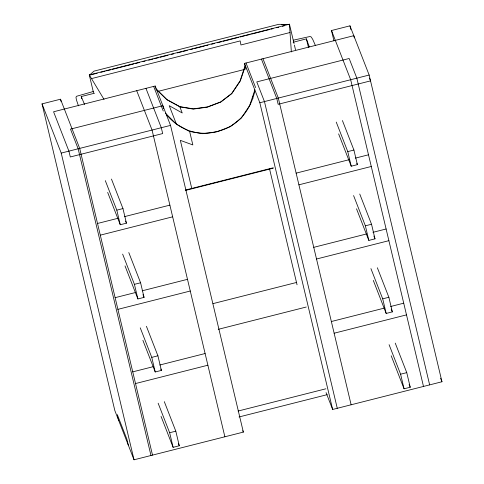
<?xml version="1.0" encoding="UTF-8"?>
<svg xmlns="http://www.w3.org/2000/svg" width="484" height="484" viewBox="0 0 484 484"><rect width="100%" height="100%" fill="white"/><g stroke="black" fill="none" stroke-linecap="round" stroke-linejoin="round"><path stroke-width="0.73" d="M245.079 65.842L240.118 80.792L231.697 93.527L220.764 102.045L207.303 107.188L193.158 109.1L179.824 106.819L166.823 99.529L156.284 89.038M254.911 89.728L249.708 105.391L241.292 118.126L230.354 126.645L216.899 131.787L202.748 133.699L189.419 131.418L176.412 124.128L165.346 113.111M240.451 80.471L245.231 66.453M254.82 91.059C250.458 110.854 237.293 126.868 217.074 131.509C197.926 136.79 179.056 129.821 166.55 114.708M240.209 81.167L231.751 93.612L220.831 101.888L207.485 106.91L193.406 108.84L180.018 106.716L166.944 99.734L155.908 89.092M93.581 91.422L76.599 96.268L75.982 97.205L76.411 99.843L78.45 105.839M293.141 42.265L306.402 38.859L309.312 46.863M93.539 92.819L89.292 74.929L289.45 24.2L294.042 43.56M97.223 73.217L89.358 75.208L94.005 71.136L278.76 24.315L289.517 24.484M100.793 72.31L105.082 71.221M106.516 70.858L110.806 69.775M112.234 69.412L133.681 63.979M135.109 63.616L139.398 62.527M142.974 61.619L145.115 61.075M148.691 60.173L152.98 59.084M154.408 58.721L158.698 57.632M160.125 57.275L167.99 55.279M171.566 54.371L173.708 53.833M177.283 52.925L181.573 51.836M183 51.473L187.29 50.39M190.151 49.664L193.013 48.938M194.441 48.575L204.448 46.04M205.875 45.678L208.023 45.133M211.599 44.232L214.454 43.506M217.316 42.78L221.605 41.691M223.033 41.328L238.757 37.347M240.191 36.984L244.481 35.895M245.908 35.532L250.198 34.449M251.626 34.086L263.78 31.006M264.494 30.825L269.497 29.554M270.925 29.191L273.073 28.647M276.648 27.745L278.79 27.201M282.366 26.293L284.507 25.749M91.506 78.602L240.179 40.922L240.947 44.958L290.019 32.519M145.95 88.36L161.299 127.722L162.684 133.56L70.307 156.973L68.916 151.135L53.573 111.774L155.189 86.019L170.537 125.386L243.349 432.103L134.032 459.8L114.847 410.601L42.035 103.885L60.512 99.202L79.697 148.4L152.508 455.117M333.936 40.819L331.492 30.522L349.968 25.84L369.153 75.044L441.965 381.761L332.647 409.464L326.071 392.597M245.884 69.272L244.493 63.386L353.804 35.683L354.324 37.873M158.22 91.325L244.105 69.557M42.035 103.885L61.22 153.083L170.537 125.386M244.493 63.386L259.835 102.747L369.153 75.044M185.608 189.994L273.212 167.791M185.269 190.484L273.285 168.178M105.3 180.623L116.807 210.141L122.966 208.58L126.433 223.184L120.274 224.745L107.672 192.414M336.247 122.089L347.76 151.613L353.919 150.052L357.386 164.657L351.227 166.218L338.619 133.887M97.52 223.475L117.981 218.284M124.563 216.62L169.884 205.131M296.135 173.139L349.49 159.611M355.341 158.129L368.499 154.795M100.291 235.157L172.655 216.82M298.906 184.821L371.27 166.484M122.64 254.118L134.425 284.338L140.584 282.777L144.05 297.382L137.892 298.943L125.011 265.91M353.586 195.584L365.372 225.81L371.531 224.249L374.997 238.854L368.838 240.415L356.508 208.786M115.132 297.672L135.599 292.481M142.175 290.817L187.496 279.328M313.747 247.336L366.376 233.996M372.952 232.326L386.111 228.993M117.902 309.355L190.266 291.017M316.518 259.019L388.882 240.675M213.014 303.625L296.668 282.426M218.242 329.332L306.257 307.025M140.251 327.843L151.758 357.367L157.917 355.807L161.384 370.411L155.225 371.972L142.895 340.343M370.925 268.614L382.705 298.834L388.864 297.273L392.33 311.884L386.178 313.444L373.297 280.405M132.743 371.863L153.21 366.678M159.787 365.009L205.107 353.526M331.358 321.527L384.719 308.005M390.564 306.523L403.723 303.19M135.52 383.552L207.884 365.208M334.135 333.216L406.499 314.872M238.074 411.049L325.847 388.803M158.141 403.208L169.648 432.732L175.807 431.171L179.274 445.776L173.115 447.337L161.057 416.409M389.088 344.681L400.601 374.199L406.76 372.638L410.226 387.248L404.067 388.809L391.187 355.77M239.048 416.966L327.232 394.648M81.766 98.736L81.245 96.546L94.537 93.218M293.364 40.172L310.02 36.494L311.188 36.972L312.712 39.337L315.29 45.194M281.283 24.351L282.456 24.369M283.636 24.388L284.471 24.406M284.81 24.406L285.481 24.418M286.153 24.43L286.994 24.442M89.292 74.929L104.03 99.414M84.543 104.453L81.245 96.546M369.443 78.075L370.538 80.882L278.161 104.296L276.769 98.452L261.427 59.096M331.492 30.522L350.676 79.727L423.488 386.444M342.406 120.528L353.919 150.052M356.835 163.253L357.386 164.657M440.591 378.246L441.965 381.761M359.745 194.023L371.531 224.249M373.902 236.041L374.997 238.854M377.357 267.755L388.864 297.273M391.235 309.07L392.33 311.884M395.246 343.12L406.76 372.638M409.125 384.435L410.226 387.248M262.963 58.703L278.312 98.064L351.124 404.781M246.029 62.999L255.619 87.592M179.824 106.819L182.226 112.966L169.218 105.681L176.412 124.128M153.652 86.412L163.241 111.011M136.712 90.702L152.061 130.063L224.872 436.78M242.799 430.687L243.349 432.103M111.459 179.062L122.966 208.58M125.616 221.079L126.433 223.184M128.798 252.557L140.584 282.777M142.955 294.575L144.05 297.382M146.41 326.289L157.917 355.807M160.839 369.008L161.384 370.411M164.3 401.647L175.807 431.171M178.451 443.671L179.274 445.776M349.968 25.84L350.839 29.518M429.647 384.889L356.841 78.172L349.164 58.491L256.786 81.905L264.458 101.586L337.269 408.302M347.76 151.613L351.227 166.218M365.372 225.81L368.838 240.415M382.705 298.834L386.178 313.444M400.601 374.199L404.067 388.809M306.402 38.859L308.483 47.626M294.393 45.03L295.543 49.882M259.835 102.747L332.647 409.464M252.346 96.485L252.872 98.694M269.461 168.565L297.049 284.78M189.613 131.327L192.838 144.922L180.338 140.366L191.755 188.439M163.568 108.652L162.866 105.706L70.489 129.119L78.16 148.8L150.972 455.517M155.189 86.019L155.715 88.227M116.807 210.141L120.274 224.745M134.425 284.338L137.892 298.943M151.758 357.367L155.225 371.972M169.648 432.732L173.115 447.337M60.512 99.202L61.038 101.404M61.22 153.083L134.032 459.8M128.284 445.068L126.899 439.224L117.303 414.625L118.689 420.469M289.45 24.2L291.356 51.939"/></g></svg>
